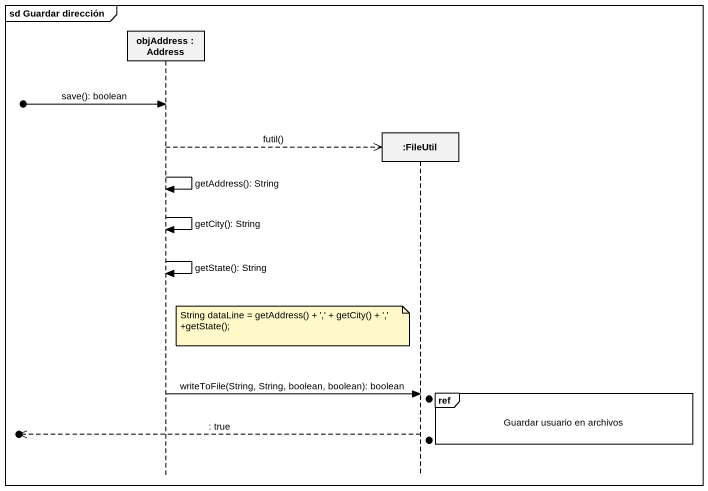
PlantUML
@startuml
mainframe sd Guardar dirección
hide footbox
participant "objAddress : Address" as objAddress
participant ":FileUtil" as FileUtil

[o-> objAddress : save(): boolean
objAddress -->> FileUtil ** : futil()
objAddress -> objAddress : getAddress(): String
objAddress -> objAddress : getCity(): String
objAddress -> objAddress : getState(): String
note right of objAddress : String dataLine = getAddress() + ',' + getCity() + ',' +getState();
ref over FileUtil : Guardar usuario en archivos
objAddress -> FileUtil : writeToFile(String, String, boolean, boolean): boolean
[o<<-- FileUtil : : true
@enduml
